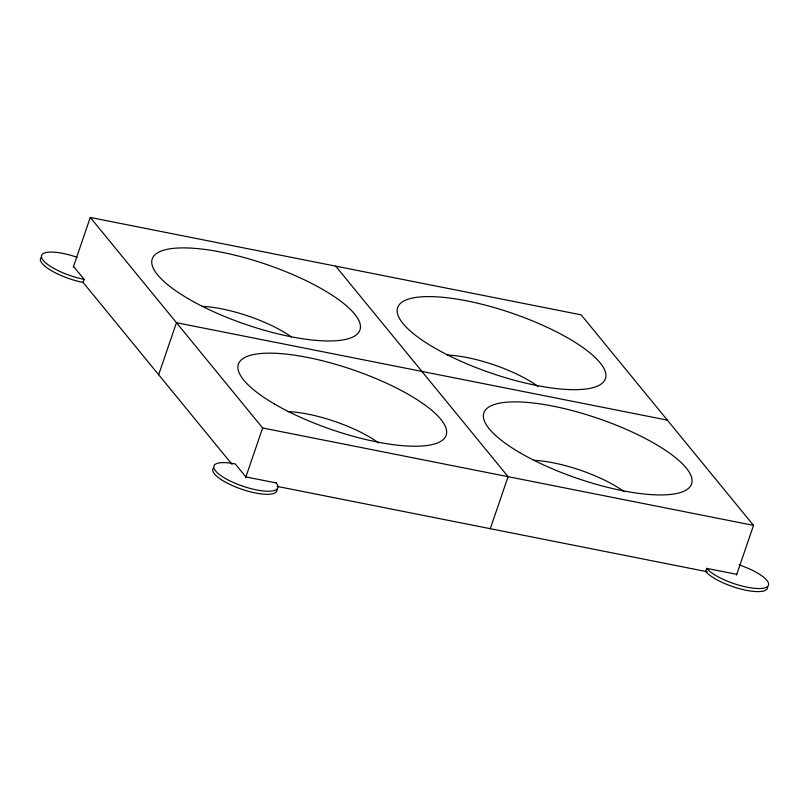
<?xml version="1.0" encoding="UTF-8"?>
<svg xmlns="http://www.w3.org/2000/svg" width="809" height="809" viewBox="0 0 809 809"><rect width="100%" height="100%" fill="white"/><g stroke="black" fill="none" stroke-linecap="round" stroke-linejoin="round"><path stroke-width="1.21" d="M73.285 267.091L90.284 217.449L581.155 314.853L753.523 525.385L736.524 575.037M73.518 266.394L84.156 279.388L83.115 282.452A33.776 9.759 18.9 0 1 40.915 257.747M158.655 374.719L176.463 322.71L667.334 420.124M245.653 477.623L262.652 427.981L90.284 217.449M490.274 528.692L508.082 476.683L335.715 266.151M736.766 574.339L706.682 568.373L705.64 571.427A33.533 9.688 18.9 0 0 742.257 589.407A33.533 9.688 18.9 0 0 767.498 586.505M262.652 427.981L753.523 525.385M277.072 486.381L707.208 571.741M82.842 282.129L232.072 464.396M276.86 489.162A33.776 9.759 18.9 0 1 243.074 489.698A33.776 9.759 18.9 0 1 213.283 468.28M84.156 279.388A33.776 9.759 18.9 0 1 41.613 257.636A33.776 9.759 18.9 0 1 77.088 257.302M739.113 564.904A33.533 9.688 18.9 0 1 768.58 583.582A33.533 9.688 18.9 0 1 743.117 586.303A33.533 9.688 18.9 0 1 706.682 568.373M533.556 460.311A65.873 19.042 18.9 0 1 624.073 491.639M447.377 355.05A65.873 19.042 18.9 0 1 537.884 386.368M201.937 306.348A65.873 19.042 18.9 0 1 291.533 336.999M288.115 411.609A65.873 19.042 18.9 0 1 378.632 442.928M276.193 482.943L245.885 476.926L235.247 463.931A33.776 9.759 18.9 0 0 215.588 470.919A33.776 9.759 18.9 0 0 256.524 489.92A33.776 9.759 18.9 0 0 276.193 482.943M519.722 452.595A109.781 31.733 18.9 0 0 690.289 486.442A109.781 31.733 18.9 0 0 553.134 406.169A109.781 31.733 18.9 0 0 519.722 452.595M433.533 347.334A109.781 31.733 18.9 0 0 604.101 381.181A109.781 31.733 18.9 0 0 466.945 300.897A109.781 31.733 18.9 0 0 433.533 347.334M188.093 298.622A109.781 31.733 18.9 0 0 358.66 332.469A109.781 31.733 18.9 0 0 221.514 252.196A109.781 31.733 18.9 0 0 188.093 298.622M274.281 403.893A109.781 31.733 18.9 0 0 444.849 437.74A109.781 31.733 18.9 0 0 307.693 357.457A109.781 31.733 18.9 0 0 274.281 403.893"/></g></svg>
